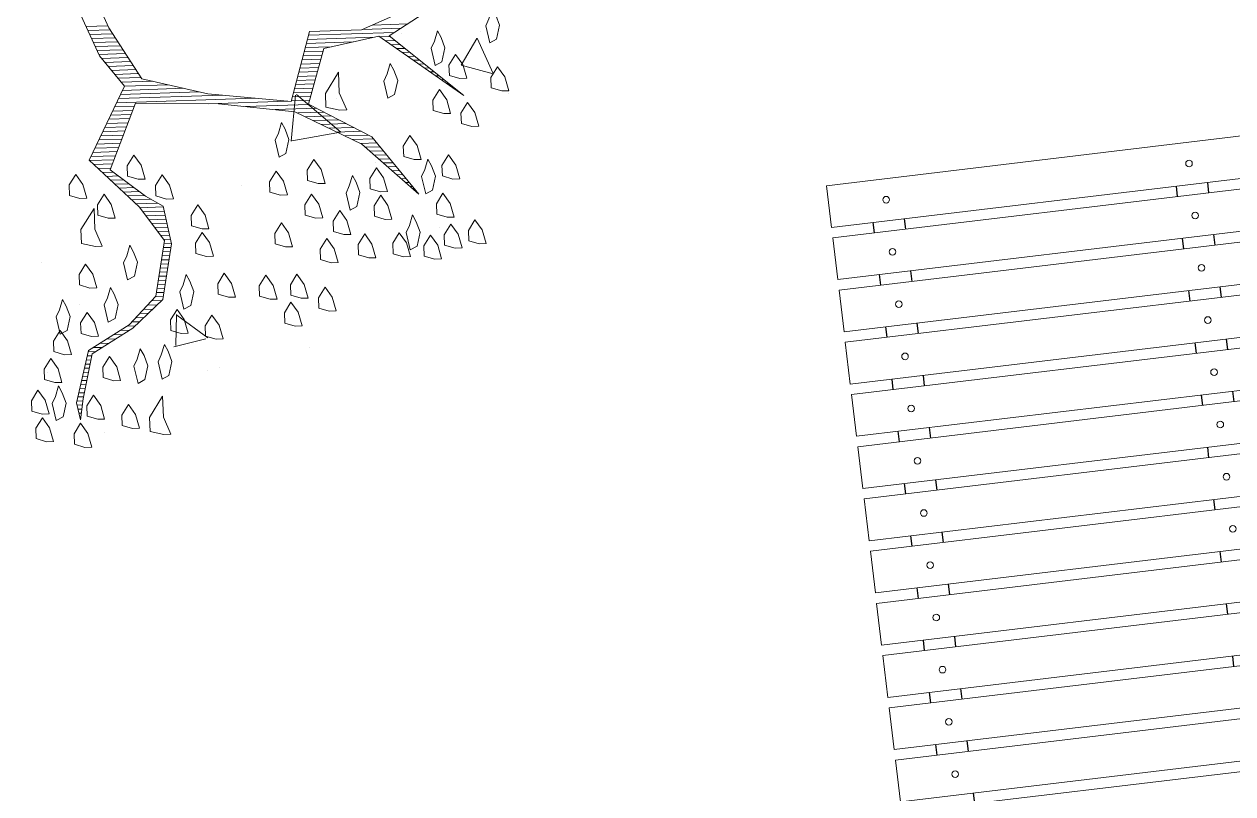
# Model space of a CAD drawing. Header units: millimetres. Extents: x 111 to 1506, y 14 to 566.
# Drawn here: x 224.835 to 226.904, y 190.967 to 192.284 of the extents above; entities that cross this region are included whole.
import ezdxf

# ---------------------------------------------------------------- set-up
doc = ezdxf.new("R2010")
doc.units = ezdxf.units.MM
for name, color, linetype, lineweight in [('ARBOLES', 78, 'Continuous', 5), ('G', 254, 'Continuous', 5), ('mobiliario', 45, 'Continuous', 13), ('MOBILIARIO - MUEBLES', 44, 'Continuous', 20)]:
    doc.layers.add(name, color=color, linetype=linetype, lineweight=lineweight)

# ---------------------------------------------------------------- blocks, each defined once
blk = doc.blocks.new('*X16')
at = {"color": 0}
for p, q in [((18.0647, 16.21), (18.1186, 16.21)), ((18.0689, 16.2), (18.1236, 16.2)), ((18.0731, 16.19), (18.1296, 16.19)), ((18.0772, 16.18), (18.1356, 16.18)), ((18.7441, 16.18), (18.8396, 16.18)), ((18.7691, 16.19), (18.8563, 16.19)), ((18.0814, 16.17), (18.1416, 16.17)), ((18.0856, 16.16), (18.1476, 16.16)), ((18.0897, 16.15), (18.1536, 16.15)), ((18.6054, 16.15), (18.7201, 16.15)), ((18.6084, 16.16), (18.7734, 16.16)), ((18.6114, 16.17), (18.823, 16.17)), ((18.7869, 16.16), (18.812, 16.16)), ((18.8002, 16.15), (18.8237, 16.15)), ((18.0939, 16.14), (18.1596, 16.14)), ((18.1004, 16.13), (18.1656, 16.13)), ((18.1082, 16.12), (18.1716, 16.12)), ((18.5964, 16.12), (18.6429, 16.12)), ((18.5994, 16.13), (18.6461, 16.13)), ((18.6024, 16.14), (18.6667, 16.14)), ((18.8135, 16.14), (18.8354, 16.14)), ((18.8269, 16.13), (18.847, 16.13)), ((18.8402, 16.12), (18.8587, 16.12)), ((18.116, 16.11), (18.1776, 16.11)), ((18.1237, 16.1), (18.1836, 16.1)), ((18.1315, 16.09), (18.1896, 16.09)), ((18.5874, 16.09), (18.6336, 16.09)), ((18.5904, 16.1), (18.6367, 16.1)), ((18.5934, 16.11), (18.6398, 16.11)), ((18.8535, 16.11), (18.8704, 16.11)), ((18.8669, 16.1), (18.882, 16.1)), ((18.8802, 16.09), (18.8937, 16.09)), ((18.1393, 16.08), (18.1956, 16.08)), ((18.1471, 16.07), (18.2239, 16.07)), ((18.1549, 16.06), (18.2619, 16.06)), ((18.5784, 16.06), (18.6242, 16.06)), ((18.5814, 16.07), (18.6273, 16.07)), ((18.5844, 16.08), (18.6304, 16.08)), ((18.8935, 16.08), (18.9054, 16.08)), ((18.9069, 16.07), (18.917, 16.07)), ((18.9202, 16.06), (18.9287, 16.06)), ((18.1392, 16.03), (18.3946, 16.03)), ((18.1444, 16.04), (18.3379, 16.04)), ((18.1497, 16.05), (18.2999, 16.05)), ((18.5694, 16.03), (18.6148, 16.03)), ((18.5724, 16.04), (18.6179, 16.04)), ((18.5754, 16.05), (18.6211, 16.05)), ((18.9335, 16.05), (18.9404, 16.05)), ((18.9469, 16.04), (18.952, 16.04)), ((18.9602, 16.03), (18.9637, 16.03)), ((18.1235, 16), (18.173, 16)), ((18.1287, 16.01), (18.1773, 16.01)), ((18.1339, 16.02), (18.4746, 16.02)), ((18.3591, 16.01), (18.5546, 16.01)), ((18.4501, 16), (18.6064, 16)), ((18.5634, 16.01), (18.6086, 16.01)), ((18.5664, 16.02), (18.6117, 16.02)), ((18.9735, 16.02), (18.9754, 16.02)), ((18.9869, 16.01), (18.987, 16.01)), ((18.1077, 15.97), (18.1604, 15.97)), ((18.113, 15.98), (18.1646, 15.98)), ((18.1182, 15.99), (18.1688, 15.99)), ((18.5234, 15.99), (18.6244, 15.99)), ((18.5781, 15.98), (18.6424, 15.98)), ((18.5971, 15.97), (18.6604, 15.97)), ((18.092, 15.94), (18.1478, 15.94)), ((18.0973, 15.95), (18.152, 15.95)), ((18.1025, 15.96), (18.1562, 15.96)), ((18.6161, 15.96), (18.6784, 15.96)), ((18.6351, 15.95), (18.6964, 15.95)), ((18.6541, 15.94), (18.7144, 15.94)), ((18.0763, 15.91), (18.1351, 15.91)), ((18.0816, 15.92), (18.1394, 15.92)), ((18.0868, 15.93), (18.1436, 15.93)), ((18.6731, 15.93), (18.7324, 15.93)), ((18.6921, 15.92), (18.7504, 15.92)), ((18.7111, 15.91), (18.7628, 15.91)), ((18.0627, 15.88), (18.1225, 15.88)), ((18.0658, 15.89), (18.1267, 15.89)), ((18.0711, 15.9), (18.1309, 15.9)), ((18.7301, 15.9), (18.7704, 15.9)), ((18.7421, 15.89), (18.7781, 15.89)), ((18.7528, 15.88), (18.7857, 15.88)), ((18.0727, 15.87), (18.1183, 15.87)), ((18.0827, 15.86), (18.1141, 15.86)), ((18.0927, 15.85), (18.1197, 15.85)), ((18.7634, 15.87), (18.7934, 15.87)), ((18.7741, 15.86), (18.801, 15.86)), ((18.7848, 15.85), (18.8087, 15.85)), ((18.1027, 15.84), (18.1322, 15.84)), ((18.1127, 15.83), (18.1447, 15.83)), ((18.1227, 15.82), (18.1572, 15.82)), ((18.7954, 15.84), (18.8163, 15.84)), ((18.8061, 15.83), (18.824, 15.83)), ((18.8168, 15.82), (18.8316, 15.82)), ((18.1327, 15.81), (18.1697, 15.81)), ((18.1427, 15.8), (18.1822, 15.8)), ((18.1527, 15.79), (18.1947, 15.79)), ((18.8274, 15.81), (18.8393, 15.81)), ((18.8381, 15.8), (18.8469, 15.8)), ((18.8488, 15.79), (18.8545, 15.79)), ((18.1627, 15.78), (18.2105, 15.78)), ((18.1727, 15.77), (18.2271, 15.77)), ((18.8594, 15.78), (18.8622, 15.78)), ((18.182, 15.76), (18.2403, 15.76)), ((18.189, 15.75), (18.2422, 15.75)), ((18.196, 15.74), (18.244, 15.74)), ((18.203, 15.73), (18.2458, 15.73)), ((18.21, 15.72), (18.2476, 15.72)), ((18.217, 15.71), (18.2494, 15.71)), ((18.224, 15.7), (18.2512, 15.7)), ((18.231, 15.69), (18.2531, 15.69)), ((18.238, 15.68), (18.2549, 15.68)), ((18.2348, 15.65), (18.2534, 15.65)), ((18.2367, 15.66), (18.2553, 15.66)), ((18.2385, 15.67), (18.2567, 15.67)), ((18.2292, 15.62), (18.2478, 15.62)), ((18.231, 15.63), (18.2497, 15.63)), ((18.2329, 15.64), (18.2515, 15.64)), ((18.2235, 15.59), (18.2422, 15.59)), ((18.2254, 15.6), (18.244, 15.6)), ((18.2273, 15.61), (18.2459, 15.61)), ((18.2179, 15.56), (18.2365, 15.56)), ((18.2198, 15.57), (18.2384, 15.57)), ((18.2217, 15.58), (18.2403, 15.58)), ((18.2032, 15.53), (18.2284, 15.53)), ((18.2132, 15.54), (18.2328, 15.54)), ((18.216, 15.55), (18.2347, 15.55)), ((18.1732, 15.5), (18.1946, 15.5)), ((18.1832, 15.51), (18.2059, 15.51)), ((18.1932, 15.52), (18.2171, 15.52)), ((18.1409, 15.47), (18.1609, 15.47)), ((18.1532, 15.48), (18.1721, 15.48)), ((18.1632, 15.49), (18.1834, 15.49)), ((18.0895, 15.44), (18.1126, 15.44)), ((18.1066, 15.45), (18.1297, 15.45)), ((18.1238, 15.46), (18.1468, 15.46)), ((18.0433, 15.41), (18.0611, 15.41)), ((18.0552, 15.42), (18.0783, 15.42)), ((18.0723, 15.43), (18.0954, 15.43)), ((18.0353, 15.38), (18.047, 15.38)), ((18.038, 15.39), (18.0493, 15.39)), ((18.0407, 15.4), (18.0516, 15.4)), ((18.0273, 15.35), (18.0401, 15.35)), ((18.03, 15.36), (18.0424, 15.36)), ((18.0327, 15.37), (18.0447, 15.37)), ((18.0193, 15.32), (18.0332, 15.32)), ((18.022, 15.33), (18.0355, 15.33)), ((18.0247, 15.34), (18.0378, 15.34)), ((18.0113, 15.29), (18.0265, 15.29)), ((18.014, 15.3), (18.0286, 15.3)), ((18.0167, 15.31), (18.0309, 15.31)), ((18.0115, 15.28), (18.0249, 15.28)), ((18.0135, 15.27), (18.0232, 15.27)), ((18.0155, 15.26), (18.0215, 15.26)), ((18.0175, 15.25), (18.0199, 15.25))]:
    blk.add_line(p, q, dxfattribs=at)
blk = doc.blocks.new('E1E')
at = {"layer": 'ARBOLES', "ltscale": 0.2}
for p, q in [((94.9941, 59.1844), (94.9941, 59.1844)), ((95.1485, 59.1133), (95.1485, 59.1133)), ((94.8455, 58.9854), (94.8455, 58.9854)), ((94.8241, 58.9714), (94.8241, 58.9714)), ((94.928, 58.9668), (94.8733, 58.9268)), ((94.948, 58.9033), (94.9254, 58.9629)), ((95.1411, 58.9598), (95.1411, 58.9598)), ((94.9473, 58.9039), (94.8701, 58.9236)), ((95.2463, 58.9074), (95.2463, 58.9074)), ((94.6676, 58.8635), (94.6676, 58.8635)), ((94.9236, 58.6057), (94.9236, 58.6057)), ((94.5138, 58.5333), (94.5138, 58.5333)), ((95.1355, 58.5085), (95.1355, 58.5085)), ((94.8624, 58.4826), (94.7765, 58.4282)), ((94.8909, 58.3921), (94.8631, 58.4837)), ((94.6865, 58.4581), (94.6865, 58.4581)), ((95.013, 58.4632), (95.013, 58.4632)), ((95.2104, 58.4729), (95.2104, 58.4729)), ((94.8895, 58.3905), (94.7758, 58.4277)), ((94.811, 58.3666), (94.811, 58.3666)), ((94.8922, 58.3418), (94.8922, 58.3418)), ((94.4865, 58.2246), (94.4865, 58.2246)), ((94.5977, 58.207), (94.5304, 58.1986)), ((94.5888, 58.1437), (94.598, 58.2068)), ((94.5882, 58.1432), (94.5302, 58.1979)), ((94.7363, 58.1935), (94.7363, 58.1935)), ((94.5867, 58.1273), (94.5867, 58.1273))]:
    blk.add_line(p, q, dxfattribs=at)
for points in [[(95.43, 58.3423), (95.2954, 58.4695), (95.2238, 58.5077), (95.2346, 58.6762), (95.103, 58.7267), (95.0285, 58.7715), (95.0017, 58.8842), (95.0305, 58.9594), (95.0883, 59.0397), (95.0709, 59.1488), (95.0499, 59.1785), (95.0608, 59.1365), (95.0789, 59.0433), (95.0211, 58.963), (94.9858, 58.8849), (95.0126, 58.7722), (95.0574, 58.7064), (95.0987, 58.7014), (95.1869, 58.6783), (95.1899, 58.5316), (95.0309, 58.4686), (94.8791, 58.4244), (94.7266, 58.4344), (94.579, 58.4856), (94.7128, 58.4127), (94.8589, 58.3998), (94.8727, 58.2812), (94.7773, 58.2154), (94.5691, 58.2629), (94.7578, 58.2067), (94.7101, 58.1387)], [(94.7622, 58.1619), (94.8156, 58.2168), (94.9132, 58.2603), (94.8943, 58.4077), (95.0591, 58.4577), (95.1971, 58.4802), (95.2991, 58.4087), (95.3939, 58.3185)]]:
    blk.add_lwpolyline(points, dxfattribs=at)
for points in [[(95.0202, 59.2276), (95.0426, 59.2298), (95.0513, 59.2103), (95.047, 59.185), (95.0253, 59.1987), (95.0072, 59.2218)], [(95.0975, 59.2464), (95.1199, 59.2486), (95.1286, 59.2291), (95.1243, 59.2038), (95.1026, 59.2175), (95.0845, 59.2407)], [(95.1157, 59.1532), (95.1164, 59.1691), (95.0954, 59.1987), (95.0853, 59.1864), (95.0904, 59.1575), (95.1056, 59.1409), (95.1179, 59.1308)], [(95.1272, 59.1973), (95.1496, 59.1995), (95.1583, 59.18), (95.154, 59.1547), (95.1323, 59.1684), (95.1142, 59.1915)], [(94.9436, 59.1545), (94.966, 59.1567), (94.9747, 59.1372), (94.9704, 59.1119), (94.9487, 59.1256), (94.9306, 59.1487)], [(95.0174, 59.164), (95.0398, 59.1662), (95.0485, 59.1467), (95.0441, 59.1213), (95.0224, 59.1351), (95.0044, 59.1582)], [(94.8793, 59.1415), (94.9082, 59.1466), (94.9198, 59.1205), (94.9112, 59.0699), (94.8938, 59.109), (94.8663, 59.1357)], [(95.1273, 59.1272), (95.1497, 59.1294), (95.1584, 59.1099), (95.154, 59.0846), (95.1323, 59.0983), (95.1143, 59.1214)], [(95.0167, 59.078), (95.0391, 59.0801), (95.0478, 59.0606), (95.0435, 59.0353), (95.0218, 59.049), (95.0037, 59.0722)], [(94.9885, 59.0187), (94.9893, 59.0346), (94.9683, 59.0642), (94.9582, 59.0519), (94.9632, 59.023), (94.9784, 59.0064), (94.9907, 58.9963)], [(95.1309, 59.0665), (95.1533, 59.0687), (95.162, 59.0491), (95.1577, 59.0238), (95.136, 59.0376), (95.1179, 59.0607)], [(94.9459, 58.9919), (94.9466, 59.0078), (94.9256, 59.0374), (94.9155, 59.0251), (94.9206, 58.9962), (94.9358, 58.9796), (94.9481, 58.9695)], [(95.1751, 58.9848), (95.1758, 59.0007), (95.1548, 59.0303), (95.1447, 59.018), (95.1498, 58.9891), (95.165, 58.9725), (95.1773, 58.9624)], [(95.0934, 59.0108), (95.1158, 59.013), (95.1245, 58.9935), (95.1201, 58.9681), (95.0985, 58.9819), (95.0804, 59.005)], [(95.0927, 58.9248), (95.0934, 58.9407), (95.0724, 58.9703), (95.0623, 58.958), (95.0674, 58.9291), (95.0826, 58.9125), (95.0949, 58.9023)], [(94.9243, 58.9355), (94.9467, 58.9377), (94.9554, 58.9182), (94.951, 58.8928), (94.9294, 58.9066), (94.9113, 58.9297)], [(94.8534, 58.9195), (94.8758, 58.9217), (94.8845, 58.9022), (94.8802, 58.8769), (94.8585, 58.8906), (94.8404, 58.9137)], [(95.1339, 58.9197), (95.1563, 58.9219), (95.165, 58.9024), (95.1607, 58.8771), (95.139, 58.8908), (95.1209, 58.9139)], [(94.9583, 58.8415), (94.959, 58.8574), (94.938, 58.8871), (94.9279, 58.8748), (94.933, 58.8458), (94.9482, 58.8292), (94.9605, 58.8191)], [(95.0884, 58.8293), (95.0892, 58.8452), (95.0682, 58.8749), (95.0581, 58.8626), (95.0631, 58.8336), (95.0783, 58.817), (95.0906, 58.8069)], [(94.7125, 58.8334), (94.7349, 58.8356), (94.7436, 58.8161), (94.7393, 58.7908), (94.7176, 58.8045), (94.6995, 58.8276)], [(94.8622, 58.8299), (94.8846, 58.8321), (94.8933, 58.8126), (94.889, 58.7873), (94.8673, 58.801), (94.8492, 58.8241)], [(95.1557, 58.8359), (95.1846, 58.841), (95.1962, 58.8149), (95.1875, 58.7643), (95.1701, 58.8034), (95.1427, 58.8301)], [(94.7812, 58.8016), (94.8036, 58.8038), (94.8123, 58.7843), (94.808, 58.759), (94.7863, 58.7727), (94.7682, 58.7959)], [(94.6591, 58.7784), (94.6815, 58.7806), (94.6902, 58.7611), (94.6859, 58.7358), (94.6642, 58.7495), (94.6461, 58.7726)], [(94.7227, 58.7756), (94.7451, 58.7778), (94.7538, 58.7583), (94.7495, 58.7329), (94.7278, 58.7467), (94.7097, 58.7698)], [(94.936, 58.7692), (94.9584, 58.7714), (94.9671, 58.7519), (94.9627, 58.7266), (94.941, 58.7403), (94.9229, 58.7634)], [(95.1528, 58.7723), (95.1752, 58.7744), (95.1839, 58.7549), (95.1796, 58.7296), (95.1579, 58.7434), (95.1398, 58.7665)], [(95.2222, 58.7564), (95.2446, 58.7586), (95.2533, 58.7391), (95.249, 58.7138), (95.2273, 58.7275), (95.2092, 58.7506)], [(94.9656, 58.7201), (94.988, 58.7223), (94.9967, 58.7028), (94.9924, 58.6775), (94.9707, 58.6912), (94.9526, 58.7143)], [(94.6931, 58.6845), (94.7155, 58.6867), (94.7242, 58.6671), (94.7199, 58.6418), (94.6982, 58.6556), (94.6801, 58.6787)], [(94.7922, 58.6896), (94.8146, 58.6918), (94.8233, 58.6723), (94.8189, 58.647), (94.7972, 58.6607), (94.7791, 58.6838)], [(95.0567, 58.6905), (95.0791, 58.6927), (95.0878, 58.6732), (95.0835, 58.6479), (95.0618, 58.6616), (95.0437, 58.6847)], [(95.1261, 58.6747), (95.1485, 58.6768), (95.1572, 58.6573), (95.1529, 58.632), (95.1312, 58.6457), (95.1131, 58.6689)], [(94.6245, 58.6461), (94.6469, 58.6483), (94.6556, 58.6288), (94.6513, 58.6035), (94.6296, 58.6172), (94.6115, 58.6403)], [(94.5594, 58.6172), (94.5818, 58.6193), (94.5905, 58.5998), (94.5862, 58.5745), (94.5645, 58.5882), (94.5464, 58.6114)], [(94.6903, 58.6209), (94.7127, 58.623), (94.7214, 58.6035), (94.7171, 58.5782), (94.6954, 58.5919), (94.6773, 58.6151)], [(94.7568, 58.6115), (94.7792, 58.6137), (94.7879, 58.5942), (94.7836, 58.5689), (94.7619, 58.5826), (94.7438, 58.6057)], [(94.498, 58.5976), (94.5204, 58.5998), (94.5291, 58.5803), (94.5248, 58.555), (94.5031, 58.5687), (94.485, 58.5918)], [(94.5725, 58.5528), (94.5732, 58.5687), (94.5522, 58.5984), (94.5421, 58.5861), (94.5472, 58.5571), (94.5624, 58.5405), (94.5747, 58.5304)], [(94.8421, 58.5949), (94.8645, 58.5971), (94.8732, 58.5776), (94.8689, 58.5523), (94.8472, 58.566), (94.8291, 58.5891)], [(94.4677, 58.5607), (94.4901, 58.5629), (94.4988, 58.5434), (94.4944, 58.5181), (94.4728, 58.5318), (94.4547, 58.5549)], [(94.6238, 58.5601), (94.6462, 58.5623), (94.6549, 58.5428), (94.6506, 58.5175), (94.6289, 58.5312), (94.6108, 58.5543)], [(94.7178, 58.524), (94.7185, 58.5399), (94.6975, 58.5695), (94.6874, 58.5572), (94.6925, 58.5283), (94.7077, 58.5117), (94.72, 58.5016)], [(94.425, 58.5339), (94.4474, 58.5361), (94.4561, 58.5166), (94.4518, 58.4913), (94.4301, 58.505), (94.412, 58.5281)], [(94.7792, 58.5436), (94.8017, 58.5458), (94.8103, 58.5262), (94.806, 58.5009), (94.7843, 58.5147), (94.7662, 58.5378)], [(94.5067, 58.508), (94.5292, 58.5101), (94.5378, 58.4906), (94.5335, 58.4653), (94.5118, 58.479), (94.4937, 58.5022)], [(94.6535, 58.511), (94.6759, 58.5131), (94.6846, 58.4936), (94.6803, 58.4683), (94.6586, 58.482), (94.6405, 58.5052)], [(94.8942, 58.4779), (94.8949, 58.4938), (94.874, 58.5234), (94.8638, 58.5111), (94.8689, 58.4822), (94.8841, 58.4656), (94.8964, 58.4555)], [(94.5863, 58.4343), (94.587, 58.4502), (94.566, 58.4798), (94.5559, 58.4675), (94.561, 58.4386), (94.5762, 58.422), (94.5885, 58.4119)], [(94.5256, 58.4306), (94.548, 58.4328), (94.5567, 58.4133), (94.5524, 58.388), (94.5307, 58.4017), (94.5126, 58.4248)], [(94.6145, 58.4235), (94.6369, 58.4256), (94.6456, 58.4061), (94.6413, 58.3808), (94.6196, 58.3945), (94.6015, 58.4177)], [(94.7945, 58.3867), (94.8235, 58.3918), (94.835, 58.3658), (94.8264, 58.3152), (94.809, 58.3542), (94.7815, 58.3809)], [(94.53, 58.3157), (94.5524, 58.3179), (94.5611, 58.2984), (94.5568, 58.2731), (94.5351, 58.2868), (94.517, 58.3099)], [(94.5936, 58.3128), (94.616, 58.315), (94.6247, 58.2955), (94.6204, 58.2702), (94.5987, 58.2839), (94.5806, 58.307)], [(94.7324, 58.2811), (94.7332, 58.297), (94.7122, 58.3267), (94.7021, 58.3144), (94.7071, 58.2854), (94.7223, 58.2688), (94.7346, 58.2587)], [(94.5901, 58.2333), (94.6125, 58.2355), (94.6212, 58.216), (94.6168, 58.1907), (94.5952, 58.2044), (94.5771, 58.2275)], [(94.5004, 58.2246), (94.5228, 58.2268), (94.5315, 58.2072), (94.5272, 58.1819), (94.5055, 58.1957), (94.4874, 58.2188)], [(94.6675, 58.182), (94.6682, 58.1979), (94.6472, 58.2276), (94.6371, 58.2153), (94.6422, 58.1864), (94.6573, 58.1697), (94.6696, 58.1596)], [(94.5808, 58.0967), (94.5815, 58.1126), (94.5605, 58.1422), (94.5504, 58.1299), (94.5555, 58.101), (94.5707, 58.0844), (94.583, 58.0743)]]:
    blk.add_lwpolyline(points, close=True, dxfattribs=at)
at = {"layer": 'ARBOLES', "ltscale": 0.2, "xscale": 0.8372139817761642, "yscale": 0.8372139817761642, "zscale": 0.8372139817761642, "rotation": 204.0028523145856}
blk.add_blockref('*X16', (103.6395, 76.9735), dxfattribs=at)
blk = doc.blocks.new('Tumbona 001')
at = {"layer": 'MOBILIARIO - MUEBLES'}
for p, q in [((0.3996, 1.88), (-0.4004, 1.88)), ((0.3996, 1.8), (0.3996, 1.88)), ((0.3996, 1.8), (-0.4004, 1.8)), ((0.3996, 1.78), (-0.4004, 1.78)), ((0.3996, 1.7), (0.3996, 1.78)), ((0.3996, 1.7), (-0.4004, 1.7)), ((0.3996, 1.68), (-0.4004, 1.68)), ((0.3996, 1.6), (0.3996, 1.68)), ((0.3996, 1.6), (-0.4004, 1.6)), ((0.3996, 1.58), (-0.4004, 1.58)), ((0.3996, 1.5), (0.3996, 1.58)), ((0.3996, 1.5), (-0.4004, 1.5)), ((0.3996, 1.48), (-0.4004, 1.48)), ((0.3996, 1.4), (0.3996, 1.48)), ((0.3996, 1.4), (-0.4004, 1.4)), ((0.3996, 1.38), (-0.4004, 1.38)), ((0.3996, 1.3), (0.3996, 1.38)), ((0.3996, 1.3), (-0.4004, 1.3)), ((0.3996, 1.28), (-0.4004, 1.28)), ((0.3996, 1.2), (0.3996, 1.28)), ((0.3996, 1.2), (-0.4004, 1.2)), ((0.3996, 1.18), (-0.4004, 1.18)), ((0.3996, 1.1), (0.3996, 1.18)), ((0.3996, 1.1), (-0.4004, 1.1)), ((0.3996, 1.08), (-0.4004, 1.08)), ((0.3996, 1), (0.3996, 1.08)), ((0.3996, 1), (-0.4004, 1)), ((0.3996, 0.98), (-0.4004, 0.98)), ((0.3996, 0.9), (0.3996, 0.98)), ((0.3996, 0.9), (-0.4004, 0.9)), ((0.3996, 0.88), (-0.4004, 0.88)), ((0.3996, 0.8), (0.3996, 0.88)), ((0.3996, 0.8), (-0.4004, 0.8)), ((0.3996, 0.78), (-0.4004, 0.78)), ((0.3996, 0.7), (0.3996, 0.78)), ((0.3996, 0.7), (-0.4004, 0.7)), ((0.3996, 0.68), (-0.4004, 0.68))]:
    blk.add_line(p, q, dxfattribs=at)
at = {"layer": 'MOBILIARIO - MUEBLES', "lineweight": 25}
for p, q in [((-0.3204, 1.8), (-0.3204, 1.78)), ((-0.2604, 1.8), (-0.2604, 1.78)), ((0.2596, 1.78), (0.2596, 1.8)), ((0.3196, 1.78), (0.3196, 1.8)), ((-0.3204, 1.7), (-0.3204, 1.68)), ((-0.2604, 1.7), (-0.2604, 1.68)), ((0.2596, 1.68), (0.2596, 1.7)), ((0.3196, 1.68), (0.3196, 1.7)), ((-0.3204, 1.6), (-0.3204, 1.58)), ((-0.2604, 1.6), (-0.2604, 1.58)), ((0.2596, 1.58), (0.2596, 1.6)), ((0.3196, 1.58), (0.3196, 1.6)), ((-0.3204, 1.5), (-0.3204, 1.48)), ((-0.2604, 1.5), (-0.2604, 1.48)), ((0.2596, 1.48), (0.2596, 1.5)), ((0.3196, 1.48), (0.3196, 1.5)), ((-0.3204, 1.4), (-0.3204, 1.38)), ((-0.2604, 1.4), (-0.2604, 1.38)), ((0.2596, 1.38), (0.2596, 1.4)), ((0.3196, 1.38), (0.3196, 1.4)), ((-0.2604, 1.3), (-0.2604, 1.28)), ((0.2596, 1.28), (0.2596, 1.3)), ((0.3196, 1.28), (0.3196, 1.3)), ((-0.2604, 1.2), (-0.2604, 1.18)), ((0.2596, 1.18), (0.2596, 1.2)), ((0.3196, 1.18), (0.3196, 1.2)), ((-0.2604, 1.1), (-0.2604, 1.08)), ((0.2596, 1.08), (0.2596, 1.1)), ((0.3196, 1.08), (0.3196, 1.1)), ((-0.2604, 1), (-0.2604, 0.98)), ((0.2596, 0.98), (0.2596, 1)), ((0.3196, 0.98), (0.3196, 1)), ((-0.2604, 0.9), (-0.2604, 0.88)), ((0.2596, 0.88), (0.2596, 0.9)), ((0.3196, 0.88), (0.3196, 0.9)), ((0.2596, 0.78), (0.2596, 0.8)), ((0.3196, 0.78), (0.3196, 0.8)), ((0.2596, 0.68), (0.2596, 0.7))]:
    blk.add_line(p, q, dxfattribs=at)
at = {"layer": 'MOBILIARIO - MUEBLES'}
for centre in [(-0.29, 1.84), (0.29, 1.84), (-0.29, 1.74), (0.29, 1.74), (-0.29, 1.64), (0.29, 1.64), (-0.29, 1.54), (0.29, 1.54), (-0.29, 1.44), (0.29, 1.44), (-0.29, 1.34), (0.29, 1.34), (-0.29, 1.24), (0.29, 1.24), (-0.29, 1.14), (0.29, 1.14), (0.29, 1.04), (0.29, 0.94), (0.29, 0.84), (0.29, 0.74)]:
    blk.add_circle(centre, 0.0063, dxfattribs=at)

msp = doc.modelspace()

# ---------------------------------------------------------------- hatches: boundary and pattern name
at = {"layer": 'G', "lineweight": 100, "ltscale": 1000}
h = msp.add_hatch(dxfattribs=at)
h.set_pattern_fill('AR-HBONE', color=256, scale=0.046, angle=-22.08523, style=0)
h.set_pattern_definition([(22.914772, (777.23143, 1670.63463), (0.097837146, 0.241122153), [0.552, -0.184]), (112.914772, (777.40091, 1670.70627), (0.097837146, 0.241122153), [0.552, -0.184])])
edge = h.paths.add_edge_path()
edge.add_line((221.74739, 201.07699), (222.24177, 203.56684))
edge.add_line((222.24177, 203.56684), (283.25265, 176.18215))
edge.add_line((283.25265, 176.18215), (282.61554, 174.27589))
edge.add_line((282.61554, 174.27589), (222.04443, 201.46319))

# ---------------------------------------------------------------- block references
at = {"layer": 'ARBOLES', "color": 0, "xscale": 0.8310831642732954, "yscale": 0.8310831642732954, "zscale": 0.8310831642732954, "rotation": 157.9147716791316}
msp.add_blockref('E1E', (316.62128, 207.47994), dxfattribs=at)
at = {"layer": 'mobiliario', "xscale": -0.9000000000000802, "yscale": 0.9000000000000236, "zscale": 0.9, "rotation": 6.83623295878724}
msp.add_blockref('Tumbona 001', (226.76694, 190.37075), dxfattribs=at)

doc.saveas('drawing.dxf')
